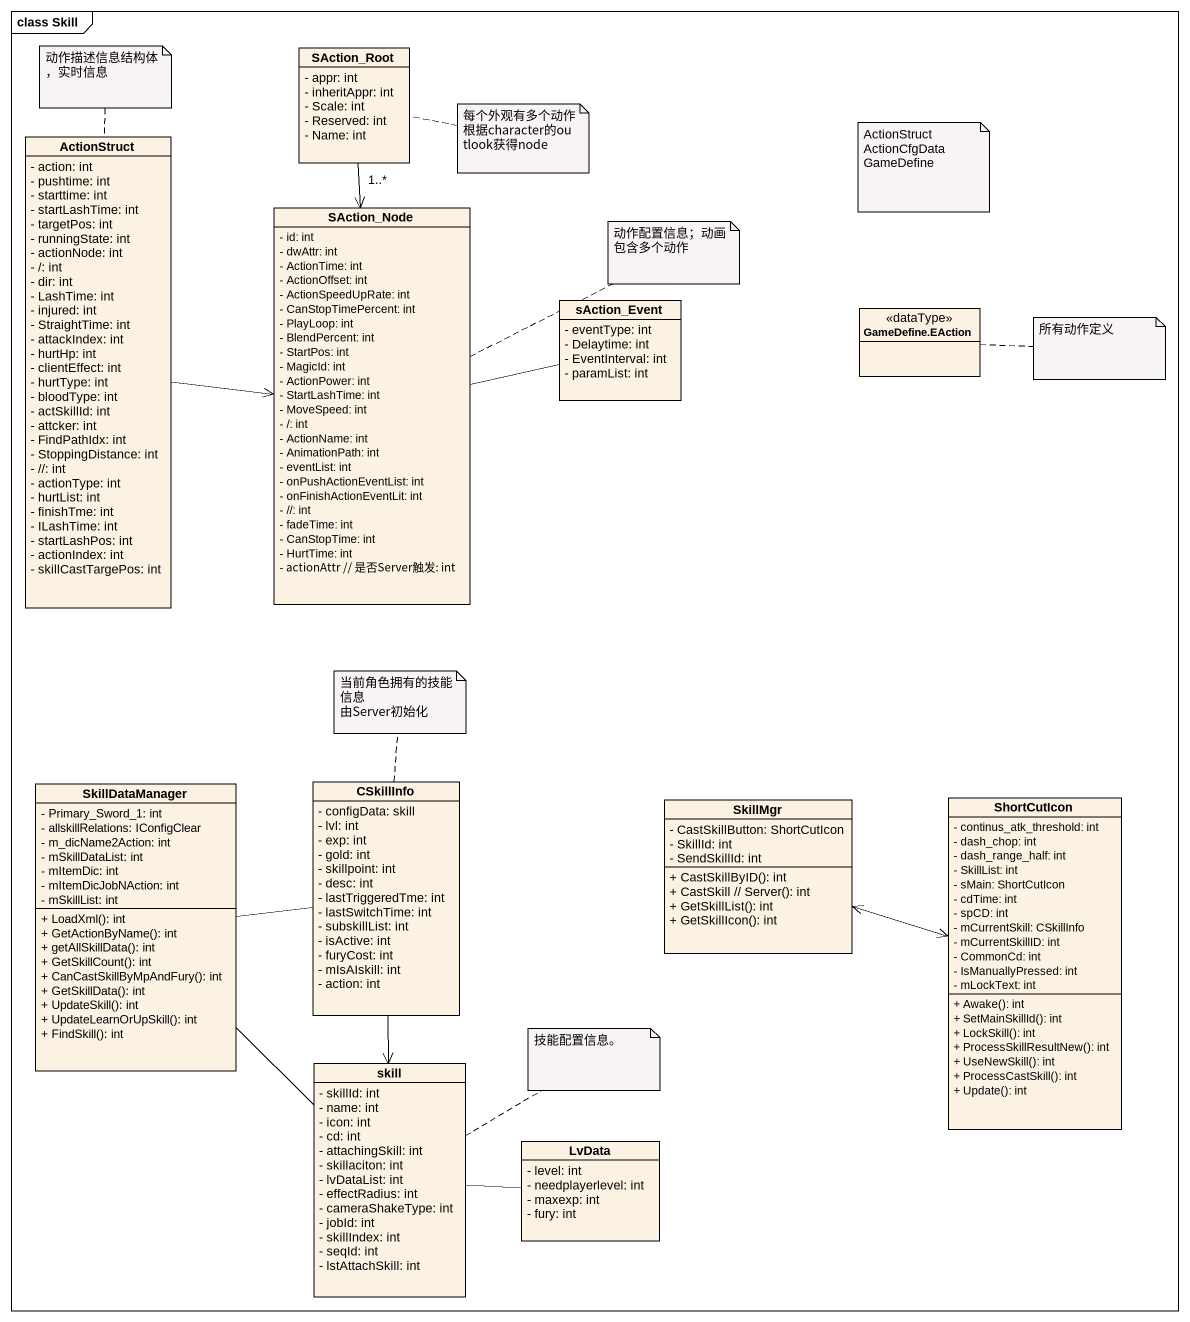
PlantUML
@startuml
mainframe class Skill
hide circle
hide empty members
skinparam classAttributeIconSize 0
class SAction_Root {
  - appr: int
  - inheritAppr: int
  - Scale: int
  - Reserved: int
  - Name: int
}
class ActionStruct {
  - action: int
  - pushtime: int
  - starttime: int
  - startLashTime: int
  - targetPos: int
  - runningState: int
  - actionNode: int
  - /: int
  - dir: int
  - LashTime: int
  - injured: int
  - StraightTime: int
  - attackIndex: int
  - hurtHp: int
  - clientEffect: int
  - hurtType: int
  - bloodType: int
  - actSkillId: int
  - attcker: int
  - FindPathIdx: int
  - StoppingDistance: int
  - //: int
  - actionType: int
  - hurtList: int
  - finishTme: int
  - ILashTime: int
  - startLashPos: int
  - actionIndex: int
  - skillCastTargePos: int
}
class SAction_Node {
  - id: int
  - dwAttr: int
  - ActionTime: int
  - ActionOffset: int
  - ActionSpeedUpRate: int
  - CanStopTimePercent: int
  - PlayLoop: int
  - BlendPercent: int
  - StartPos: int
  - MagicId: int
  - ActionPower: int
  - StartLashTime: int
  - MoveSpeed: int
  - /: int
  - ActionName: int
  - AnimationPath: int
  - eventList: int
  - onPushActionEventList: int
  - onFinishActionEventLit: int
  - //: int
  - fadeTime: int
  - CanStopTime: int
  - HurtTime: int
  - actionAttr // 是否Server触发: int
}
class sAction_Event {
  - eventType: int
  - Delaytime: int
  - EventInterval: int
  - paramList: int
}
class "GameDefine.EAction" as GameDefine_EAction <<dataType>>
class SkillDataManager {
  - Primary_Sword_1: int
  - allskillRelations: IConfigClear
  - m_dicName2Action: int
  - mSkillDataList: int
  - mItemDic: int
  - mItemDicJobNAction: int
  - mSkillList: int
  + LoadXml(): int
  + GetActionByName(): int
  + getAllSkillData(): int
  + GetSkillCount(): int
  + CanCastSkillByMpAndFury(): int
  + GetSkillData(): int
  + UpdateSkill(): int
  + UpdateLearnOrUpSkill(): int
  + FindSkill(): int
}
class CSkillInfo {
  - configData: skill
  - lvl: int
  - exp: int
  - gold: int
  - skillpoint: int
  - desc: int
  - lastTriggeredTme: int
  - lastSwitchTime: int
  - subskillList: int
  - isActive: int
  - furyCost: int
  - mIsAIskill: int
  - action: int
}
class SkillMgr {
  - CastSkillButton: ShortCutIcon
  - SkillId: int
  - SendSkillId: int
  + CastSkillByID(): int
  + CastSkill // Server(): int
  + GetSkillList(): int
  + GetSkillIcon(): int
}
class ShortCutIcon {
  - continus_atk_threshold: int
  - dash_chop: int
  - dash_range_half: int
  - SkillList: int
  - sMain: ShortCutIcon
  - cdTime: int
  - spCD: int
  - mCurrentSkill: CSkillInfo
  - mCurrentSkillID: int
  - CommonCd: int
  - IsManuallyPressed: int
  - mLockText: int
  + Awake(): int
  + SetMainSkillId(): int
  + LockSkill(): int
  + ProcessSkillResultNew(): int
  + UseNewSkill(): int
  + ProcessCastSkill(): int
  + Update(): int
}
class skill {
  - skillId: int
  - name: int
  - icon: int
  - cd: int
  - attachingSkill: int
  - skillaciton: int
  - lvDataList: int
  - effectRadius: int
  - cameraShakeType: int
  - jobId: int
  - skillIndex: int
  - seqId: int
  - lstAttachSkill: int
}
class LvData {
  - level: int
  - needplayerlevel: int
  - maxexp: int
  - fury: int
}
SAction_Root "1..*" --> SAction_Node
ActionStruct -right-> SAction_Node
SAction_Node -right- sAction_Event
SkillDataManager -right- CSkillInfo
SkillDataManager -- skill
CSkillInfo --> skill
SkillMgr <-right-> ShortCutIcon
skill -right- LvData
note top of ActionStruct : 动作描述信息结构体，实时信息
note right of SAction_Root
  每个外观有多个动作
  根据character的outlook获得node
end note
note as N3
  ActionStruct
  ActionCfgData
  GameDefine
end note
note right of SAction_Node : 动作配置信息；动画包含多个动作
note right of GameDefine_EAction : 所有动作定义
note top of CSkillInfo
  当前角色拥有的技能信息
  由Server初始化
end note
note right of skill : 技能配置信息。
@enduml
